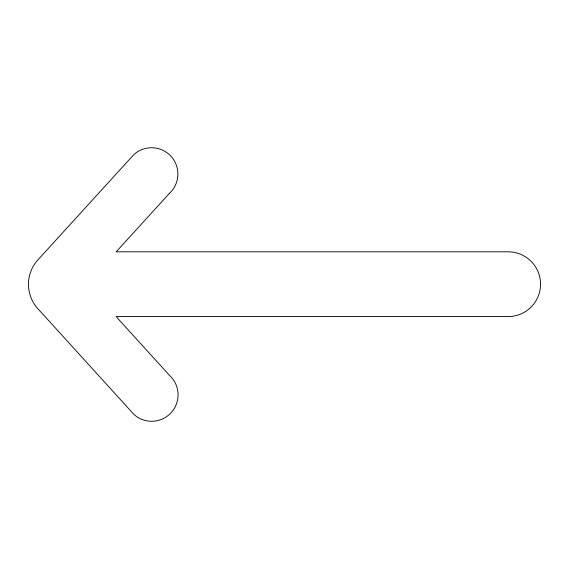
<?xml version="1.0" encoding="UTF-8"?>
<svg xmlns="http://www.w3.org/2000/svg" width="569" height="569" viewBox="0 0 569 569"><rect width="100%" height="100%" fill="white"/><g stroke="black" fill="none" stroke-linecap="round" stroke-linejoin="round"><path stroke-width="0.85" d="M169.263 193.538L116.168 251.811L508.174 251.811A32.376 32.376 0 0 1 540.55 284.187A32.376 32.376 0 0 1 508.174 316.563L116.076 316.563L169.448 375.327A26.416 26.416 0 0 1 171.184 412.646A26.416 26.416 0 0 1 133.864 414.381L37.874 308.697A36.274 36.274 0 0 1 37.91 259.877L133.864 154.562A26.323 26.323 0 0 1 171.049 156.347A26.323 26.323 0 0 1 169.263 193.538L169.448 193.737"/></g></svg>
